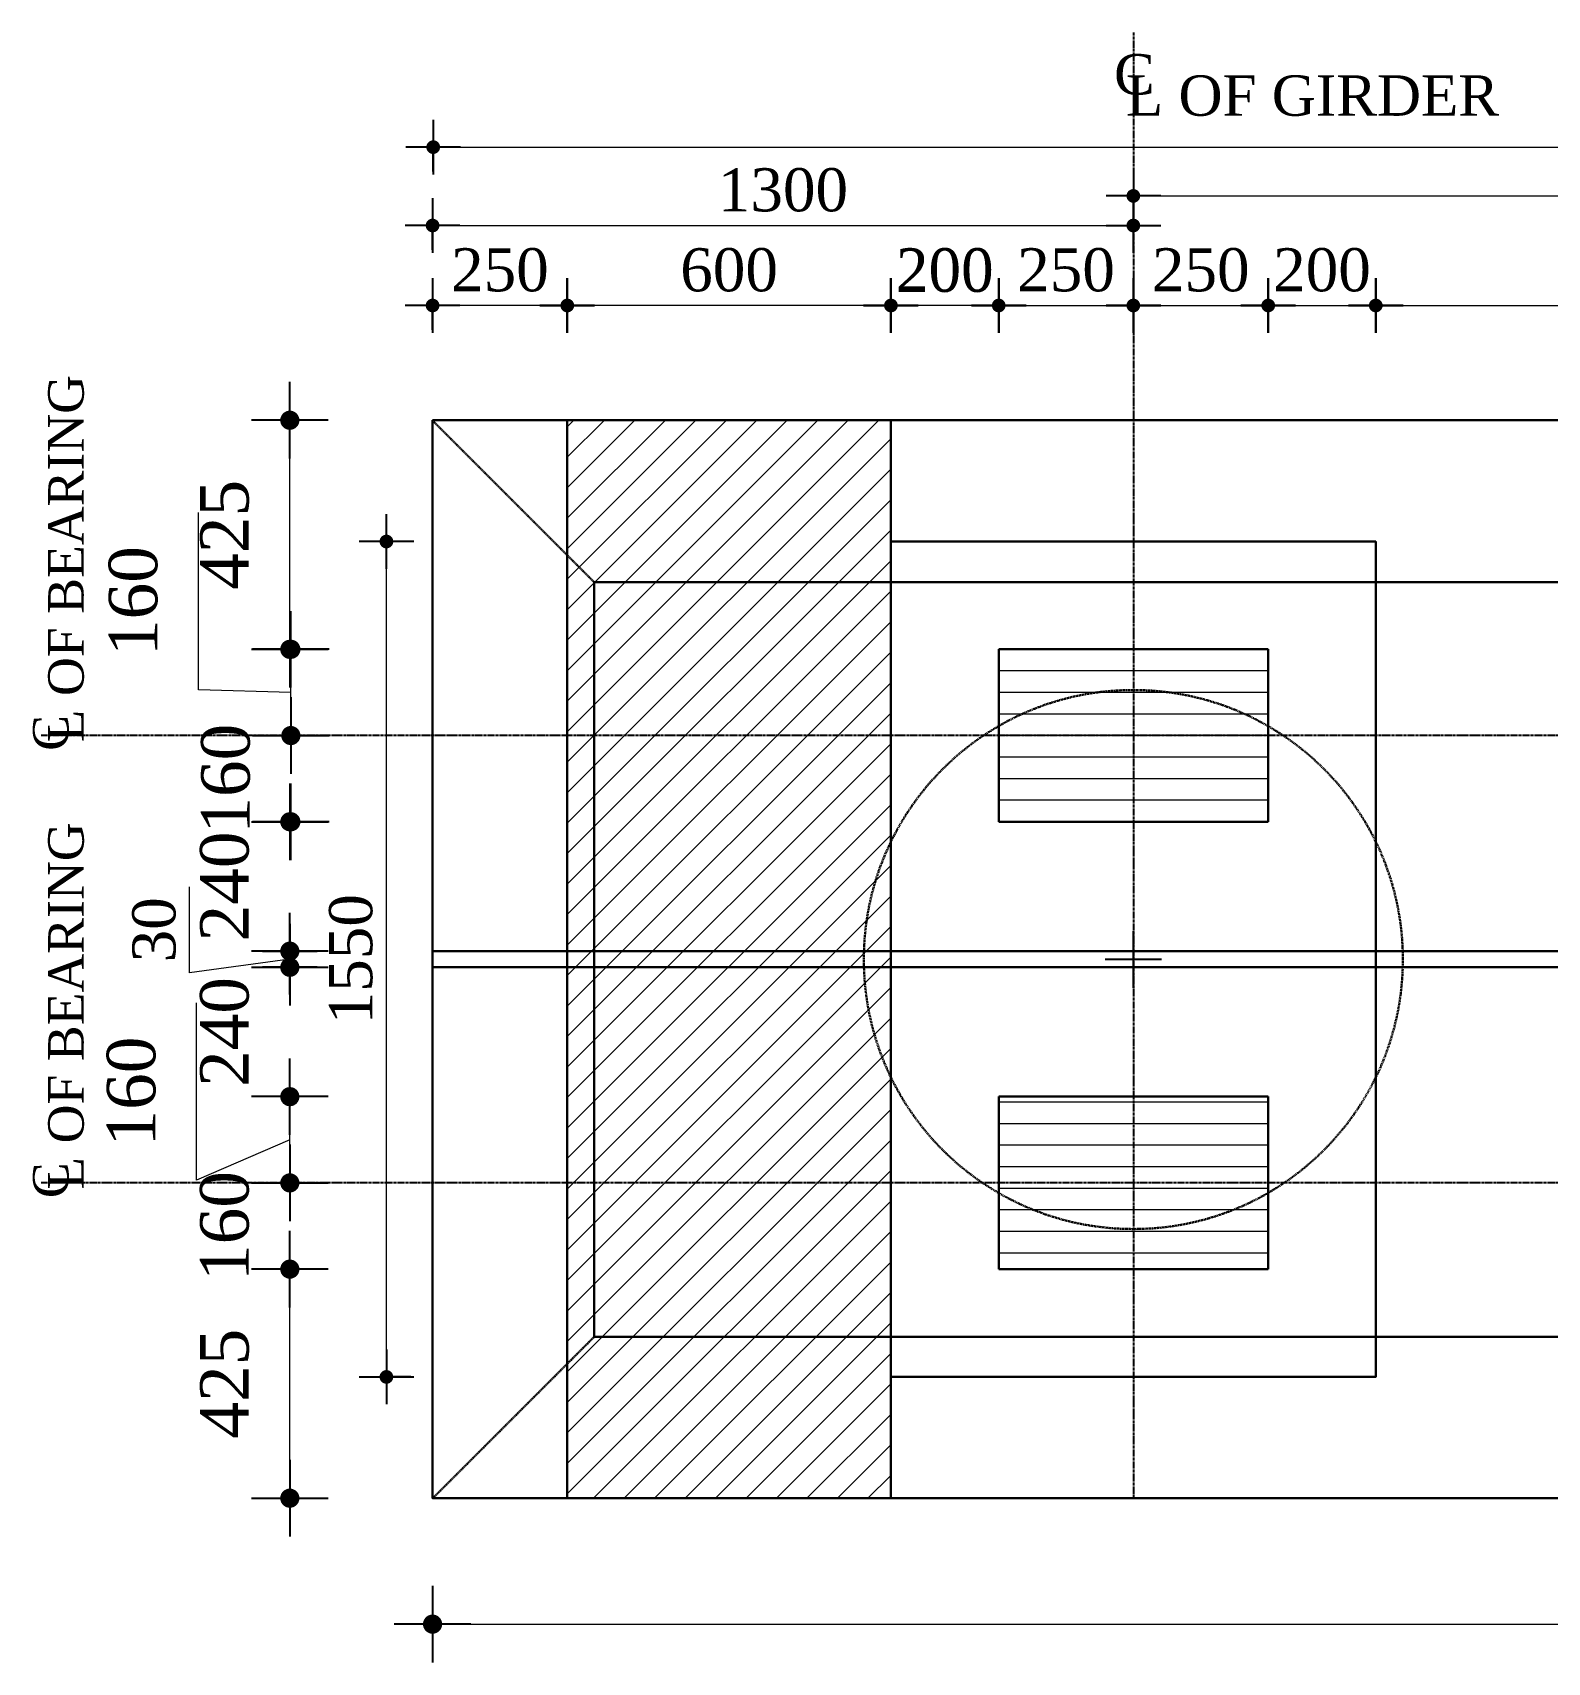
# Model space of a CAD drawing. Header units: millimetres. Extents: x -29779 to 80452, y -13100 to 39577.
# Drawn here: x 953 to 3763, y -416 to 2608 of the extents above; entities that cross this region are included whole.
import ezdxf

# ---------------------------------------------------------------- set-up
doc = ezdxf.new("R2010")
doc.units = ezdxf.units.MM
doc.header["$LTSCALE"] = 3
for name, pattern in [('CENTER', [50.8, 31.75, -6.35, 6.35, -6.35]), ('DASHED', [19.05, 12.7, -6.35]), ('HIDDEN', [9.525, 6.35, -3.175])]:
    doc.linetypes.add(name, pattern=pattern)
for name, color, linetype in [('Center Line', 34, 'Continuous'), ('dim', 4, 'Continuous'), ('Text', 7, 'Continuous')]:
    doc.layers.add(name, color=color, linetype=linetype)
for name, color, linetype, lineweight in [('Dimision', 4, 'Continuous', 13), ('hatch', 253, 'Continuous', 13), ('Pire Line', 11, 'Continuous', 30)]:
    doc.layers.add(name, color=color, linetype=linetype, lineweight=lineweight)
doc.styles.get("Standard").update_dxf_attribs({"font": 'times.ttf'})
doc.dimstyles.new('Copy of ISO-90', dxfattribs={"dimtxt": 90, "dimasz": 0.7, "dimexe": 1, "dimexo": 60, "dimgap": 75, "dimtad": 1, "dimdec": 0, "dimlfac": -1, "dimzin": 1, "dimdsep": 46, "dimtxsty": 'Standard', "dimblk": 'DIM', "dimcen": 60, "dimclrd": 256, "dimclre": 256, "dimclrt": 256, "dimadec": 0, "dimazin": 0, "dimtfac": 1, "dimtdec": 0, "dimtix": 1, "dimtofl": 0, "dimtmove": 0, "dimatfit": 3, "dimldrblk": 'DOT', "dimfxl": 60, "dimfxlon": 1, "dimtolj": 1, "dimlwd": -1, "dimarcsym": 0})
pattern_1 = [(0, (3414.603, -2415.9), (0, 40), [])]

# ---------------------------------------------------------------- blocks, each defined once
blk = doc.blocks.new('DIM')
at = {"layer": 'dim'}
for p, q in [((0, -101.4), (0, 101.4)), ((-101.4, 0), (101.4, 0))]:
    blk.add_line(p, q, dxfattribs=at)
at = {"layer": 'dim', "const_width": 25.4}
blk.add_lwpolyline([(-12.7, 0, 1), (12.7, 0, 1)], format="xyb", close=True, dxfattribs=at)
blk = doc.blocks.new('*D440')
at = {"layer": 'Defpoints', "color": 0, "linetype": 'Continuous', "ltscale": 0.1, "transparency": 16777216}
for p in [(11496, 2395.4), (1696, 2057.6), (11496, 2057.6)]:
    blk.add_point(p, dxfattribs=at)
at = {"layer": 'Dimision', "linetype": 'Continuous', "lineweight": -2, "ltscale": 0.1, "transparency": 16777216}
for p, q in [((1696, 2350.4), (1696, 2396.4)), ((11496, 2350.4), (11496, 2396.4))]:
    blk.add_line(p, q, dxfattribs=at)
at = {"layer": 'Dimision', "linetype": 'Continuous', "ltscale": 0.1, "transparency": 16777216}
blk.add_line((1696.5, 2395.4), (11495.5, 2395.4), dxfattribs=at)
at = {"layer": 'Dimision', "linetype": 'Continuous', "ltscale": 0.1, "transparency": 16777216, "xscale": 0.5, "yscale": 0.5, "zscale": 0.5, "rotation": 180}
blk.add_blockref('DIM', (1696, 2395.4), dxfattribs=at)
at = {"layer": 'Dimision', "linetype": 'Continuous', "ltscale": 0.1, "transparency": 16777216, "xscale": 0.5, "yscale": 0.5, "zscale": 0.5}
blk.add_blockref('DIM', (11496, 2395.4), dxfattribs=at)
at = {"layer": 'Dimision', "linetype": 'Continuous', "ltscale": 0.1, "transparency": 16777216, "insert": (6596, 2461.2), "char_height": 80, "attachment_point": 5}
blk.add_mtext('\\A1;9800', dxfattribs=at)
blk = doc.blocks.new('_Dot')
at = {"color": 0, "linetype": 'ByBlock', "lineweight": -2}
blk.add_line((-0.5, 0), (-1, 0), dxfattribs=at)
at = {"color": 0, "linetype": 'ByBlock', "const_width": 0.5}
blk.add_lwpolyline([(-0.25, 0, 1), (0.25, 0, 1)], format="xyb", close=True, dxfattribs=at)
blk = doc.blocks.new('*D443')
at = {"layer": 'Defpoints', "color": 0, "linetype": 'Continuous', "ltscale": 0.1, "transparency": 16777216}
for p in [(1609.2, 1663.7), (2545.2, 1663.7), (2545.2, 113.7)]:
    blk.add_point(p, dxfattribs=at)
at = {"layer": 'Dimision', "linetype": 'Continuous', "lineweight": -2, "ltscale": 0.1, "transparency": 16777216}
for p, q in [((1654.2, 1663.7), (1608.2, 1663.7)), ((1654.2, 113.7), (1608.2, 113.7))]:
    blk.add_line(p, q, dxfattribs=at)
at = {"layer": 'Dimision', "linetype": 'Continuous', "ltscale": 0.1, "transparency": 16777216}
blk.add_line((1609.2, 114.2), (1609.2, 1663.2), dxfattribs=at)
at = {"layer": 'Dimision', "linetype": 'Continuous', "ltscale": 0.1, "transparency": 16777216, "xscale": 0.5, "yscale": 0.5, "zscale": 0.5}
for p, rotation in [((1609.2, 1663.7), 90), ((1609.2, 113.7), 270)]:
    blk.add_blockref('DIM', p, dxfattribs=dict(at, rotation=rotation))
at = {"layer": 'Dimision', "linetype": 'Continuous', "ltscale": 0.1, "transparency": 16777216, "insert": (1543.5, 888.7), "char_height": 80, "attachment_point": 5, "rotation": 90}
blk.add_mtext('\\A1;1550', dxfattribs=at)
blk = doc.blocks.new('*D446')
at = {"layer": 'Defpoints', "color": 0, "linetype": 'Continuous', "ltscale": 0.1, "transparency": 16777216}
for p in [(2745.2, 2101.6), (2545.2, 1888.7), (2745.2, 1463.7)]:
    blk.add_point(p, dxfattribs=at)
at = {"layer": 'Dimision', "linetype": 'Continuous', "ltscale": 0.1, "transparency": 16777216}
for p, q in [((2544.7, 2101.6), (2544.2, 2101.6)), ((2745.7, 2101.6), (2746.2, 2101.6))]:
    blk.add_line(p, q, dxfattribs=at)
at = {"layer": 'Dimision', "linetype": 'Continuous', "lineweight": -2, "ltscale": 0.1, "transparency": 16777216}
for p, q in [((2545.2, 2056.6), (2545.2, 2102.6)), ((2745.2, 2056.6), (2745.2, 2102.6))]:
    blk.add_line(p, q, dxfattribs=at)
at = {"layer": 'Dimision', "linetype": 'Continuous', "ltscale": 0.1, "transparency": 16777216, "xscale": 0.5, "yscale": 0.5, "zscale": 0.5}
blk.add_blockref('DIM', (2545.2, 2101.6), dxfattribs=at)
at = {"layer": 'Dimision', "linetype": 'Continuous', "ltscale": 0.1, "transparency": 16777216, "xscale": 0.5, "yscale": 0.5, "zscale": 0.5, "rotation": 180}
blk.add_blockref('DIM', (2745.2, 2101.6), dxfattribs=at)
at = {"layer": 'Dimision', "linetype": 'Continuous', "ltscale": 0.1, "transparency": 16777216, "insert": (2645.2, 2167.3), "char_height": 80, "attachment_point": 5}
blk.add_mtext('\\A1;200', dxfattribs=at)
blk = doc.blocks.new('*D447')
at = {"layer": 'Defpoints', "color": 0, "linetype": 'Continuous', "ltscale": 0.1, "transparency": 16777216}
for p in [(2995, 2101.6), (2995, 1888.7), (2745.2, 1463.7)]:
    blk.add_point(p, dxfattribs=at)
at = {"layer": 'Dimision', "linetype": 'Continuous', "lineweight": -2, "ltscale": 0.1, "transparency": 16777216}
for p, q in [((2745.2, 2056.6), (2745.2, 2102.6)), ((2995, 2056.6), (2995, 2102.6))]:
    blk.add_line(p, q, dxfattribs=at)
at = {"layer": 'Dimision', "linetype": 'Continuous', "ltscale": 0.1, "transparency": 16777216}
blk.add_line((2745.7, 2101.6), (2994.5, 2101.6), dxfattribs=at)
at = {"layer": 'Dimision', "linetype": 'Continuous', "ltscale": 0.1, "transparency": 16777216, "xscale": 0.5, "yscale": 0.5, "zscale": 0.5, "rotation": 180}
blk.add_blockref('DIM', (2745.2, 2101.6), dxfattribs=at)
at = {"layer": 'Dimision', "linetype": 'Continuous', "ltscale": 0.1, "transparency": 16777216, "xscale": 0.5, "yscale": 0.5, "zscale": 0.5}
blk.add_blockref('DIM', (2995, 2101.6), dxfattribs=at)
at = {"layer": 'Dimision', "linetype": 'Continuous', "ltscale": 0.1, "transparency": 16777216, "insert": (2870.1, 2167.3), "char_height": 80, "attachment_point": 5}
blk.add_mtext('\\A1;250', dxfattribs=at)
blk = doc.blocks.new('*D448')
at = {"layer": 'Defpoints', "color": 0, "linetype": 'Continuous', "ltscale": 0.1, "transparency": 16777216}
for p in [(3245.2, 2101.6), (2995, 1888.7), (3245.2, 1463.7)]:
    blk.add_point(p, dxfattribs=at)
at = {"layer": 'Dimision', "linetype": 'Continuous', "lineweight": -2, "ltscale": 0.1, "transparency": 16777216}
for p, q in [((2995, 2056.6), (2995, 2102.6)), ((3245.2, 2056.6), (3245.2, 2102.6))]:
    blk.add_line(p, q, dxfattribs=at)
at = {"layer": 'Dimision', "linetype": 'Continuous', "ltscale": 0.1, "transparency": 16777216}
blk.add_line((2995.5, 2101.6), (3244.7, 2101.6), dxfattribs=at)
at = {"layer": 'Dimision', "linetype": 'Continuous', "ltscale": 0.1, "transparency": 16777216, "xscale": 0.5, "yscale": 0.5, "zscale": 0.5, "rotation": 180}
blk.add_blockref('DIM', (2995, 2101.6), dxfattribs=at)
at = {"layer": 'Dimision', "linetype": 'Continuous', "ltscale": 0.1, "transparency": 16777216, "xscale": 0.5, "yscale": 0.5, "zscale": 0.5}
blk.add_blockref('DIM', (3245.2, 2101.6), dxfattribs=at)
at = {"layer": 'Dimision', "linetype": 'Continuous', "ltscale": 0.1, "transparency": 16777216, "insert": (3120.1, 2167.3), "char_height": 80, "attachment_point": 5}
blk.add_mtext('\\A1;250', dxfattribs=at)
blk = doc.blocks.new('*D449')
at = {"layer": 'Defpoints', "color": 0, "linetype": 'Continuous', "ltscale": 0.1, "transparency": 16777216}
for p in [(3444.8, 2101.6), (3444.8, 1663.7), (3245.2, 1463.7)]:
    blk.add_point(p, dxfattribs=at)
at = {"layer": 'Dimision', "linetype": 'Continuous', "lineweight": -2, "ltscale": 0.1, "transparency": 16777216}
for p, q in [((3245.2, 2056.6), (3245.2, 2102.6)), ((3444.8, 2056.6), (3444.8, 2102.6))]:
    blk.add_line(p, q, dxfattribs=at)
at = {"layer": 'Dimision', "linetype": 'Continuous', "ltscale": 0.1, "transparency": 16777216}
blk.add_line((3245.7, 2101.6), (3444.3, 2101.6), dxfattribs=at)
at = {"layer": 'Dimision', "linetype": 'Continuous', "ltscale": 0.1, "transparency": 16777216, "xscale": 0.5, "yscale": 0.5, "zscale": 0.5, "rotation": 180}
blk.add_blockref('DIM', (3245.2, 2101.6), dxfattribs=at)
at = {"layer": 'Dimision', "linetype": 'Continuous', "ltscale": 0.1, "transparency": 16777216, "xscale": 0.5, "yscale": 0.5, "zscale": 0.5}
blk.add_blockref('DIM', (3444.8, 2101.6), dxfattribs=at)
at = {"layer": 'Dimision', "linetype": 'Continuous', "ltscale": 0.1, "transparency": 16777216, "insert": (3345, 2167.3), "char_height": 80, "attachment_point": 5}
blk.add_mtext('\\A1;200', dxfattribs=at)
blk = doc.blocks.new('*D450')
at = {"layer": 'Defpoints', "color": 0, "linetype": 'Continuous', "ltscale": 0.1, "transparency": 16777216}
for p in [(4945.2, 2101.6), (3444.8, 1663.7), (4945.2, 1663.7)]:
    blk.add_point(p, dxfattribs=at)
at = {"layer": 'Dimision', "linetype": 'Continuous', "lineweight": -2, "ltscale": 0.1, "transparency": 16777216}
for p, q in [((3444.8, 2056.6), (3444.8, 2102.6)), ((4945.2, 2056.6), (4945.2, 2102.6))]:
    blk.add_line(p, q, dxfattribs=at)
at = {"layer": 'Dimision', "linetype": 'Continuous', "ltscale": 0.1, "transparency": 16777216}
blk.add_line((3445.3, 2101.6), (4944.7, 2101.6), dxfattribs=at)
at = {"layer": 'Dimision', "linetype": 'Continuous', "ltscale": 0.1, "transparency": 16777216, "xscale": 0.5, "yscale": 0.5, "zscale": 0.5, "rotation": 180}
blk.add_blockref('DIM', (3444.8, 2101.6), dxfattribs=at)
at = {"layer": 'Dimision', "linetype": 'Continuous', "ltscale": 0.1, "transparency": 16777216, "xscale": 0.5, "yscale": 0.5, "zscale": 0.5}
blk.add_blockref('DIM', (4945.2, 2101.6), dxfattribs=at)
at = {"layer": 'Dimision', "linetype": 'Continuous', "ltscale": 0.1, "transparency": 16777216, "insert": (4195, 2167.3), "char_height": 80, "attachment_point": 5}
blk.add_mtext('\\A1;1500', dxfattribs=at)
blk = doc.blocks.new('*D465')
at = {"layer": 'Defpoints', "color": 0, "linetype": 'Continuous', "ltscale": 0.1, "transparency": 16777216}
for p in [(1694.8, -111.3), (11494.8, -111.3), (11494.8, -345)]:
    blk.add_point(p, dxfattribs=at)
at = {"layer": 'Dimision', "lineweight": -2, "ltscale": 0.1, "transparency": 16777216}
for p, q in [((1694.8, -343.7), (1694.8, -346)), ((11494.8, -343.7), (11494.8, -346))]:
    blk.add_line(p, q, dxfattribs=at)
at = {"layer": 'Dimision', "ltscale": 0.1, "transparency": 16777216}
blk.add_line((1695.5, -345), (11494.1, -345), dxfattribs=at)
at = {"layer": 'Dimision', "linetype": 'Continuous', "ltscale": 0.1, "transparency": 16777216, "xscale": 0.7, "yscale": 0.7, "zscale": 0.7, "rotation": 180}
blk.add_blockref('DIM', (1694.8, -345), dxfattribs=at)
at = {"layer": 'Dimision', "linetype": 'Continuous', "ltscale": 0.1, "transparency": 16777216, "xscale": 0.7, "yscale": 0.7, "zscale": 0.7}
blk.add_blockref('DIM', (11494.8, -345), dxfattribs=at)
at = {"layer": 'Dimision', "linetype": 'Continuous', "ltscale": 0.1, "transparency": 16777216, "insert": (6594.8, -224.1), "char_height": 90, "attachment_point": 5}
blk.add_mtext('\\A1;9800', dxfattribs=at)
blk = doc.blocks.new('*D466')
at = {"layer": 'Defpoints', "color": 0, "linetype": 'Continuous', "ltscale": 0.1, "transparency": 16777216}
for p in [(1430, 313.7), (1501, 313.7), (1694.8, -111.3)]:
    blk.add_point(p, dxfattribs=at)
at = {"layer": 'Dimision', "lineweight": -2, "ltscale": 0.1, "transparency": 16777216}
for p, q in [((1431.3, 313.7), (1429, 313.7)), ((1431.3, -111.3), (1429, -111.3))]:
    blk.add_line(p, q, dxfattribs=at)
at = {"layer": 'Dimision', "ltscale": 0.1, "transparency": 16777216}
blk.add_line((1430, -110.6), (1430, 313), dxfattribs=at)
at = {"layer": 'Dimision', "linetype": 'Continuous', "ltscale": 0.1, "transparency": 16777216, "xscale": 0.7, "yscale": 0.7, "zscale": 0.7}
for p, rotation in [((1430, 313.7), 90), ((1430, -111.3), 270)]:
    blk.add_blockref('DIM', p, dxfattribs=dict(at, rotation=rotation))
at = {"layer": 'Dimision', "linetype": 'Continuous', "ltscale": 0.1, "transparency": 16777216, "insert": (1309.2, 101.2), "char_height": 90, "attachment_point": 5, "rotation": 90}
blk.add_mtext('\\A1;425', dxfattribs=at)
blk = doc.blocks.new('*D467')
at = {"layer": 'Defpoints', "color": 0, "linetype": 'Continuous', "ltscale": 0.1, "transparency": 16777216}
for p in [(1430, 473.7), (1694.8, 473.7), (2745.2, 313.7)]:
    blk.add_point(p, dxfattribs=at)
at = {"layer": 'Dimision', "lineweight": -2, "ltscale": 0.1, "transparency": 16777216}
for p, q in [((1431.3, 473.7), (1429, 473.7)), ((1431.3, 313.7), (1429, 313.7))]:
    blk.add_line(p, q, dxfattribs=at)
at = {"layer": 'Dimision', "ltscale": 0.1, "transparency": 16777216}
for p, q in [((1430, 474.4), (1430, 475.1)), ((1430, 313), (1430, 312.3))]:
    blk.add_line(p, q, dxfattribs=at)
at = {"layer": 'Dimision', "linetype": 'Continuous', "ltscale": 0.1, "transparency": 16777216, "xscale": 0.7, "yscale": 0.7, "zscale": 0.7}
for p, rotation in [((1430, 473.7), 270), ((1430, 313.7), 90)]:
    blk.add_blockref('DIM', p, dxfattribs=dict(at, rotation=rotation))
at = {"layer": 'Dimision', "linetype": 'Continuous', "ltscale": 0.1, "transparency": 16777216, "insert": (1309.2, 393.7), "char_height": 90, "attachment_point": 5, "rotation": 90}
blk.add_mtext('\\A1;160', dxfattribs=at)
blk = doc.blocks.new('*D468')
at = {"layer": 'Defpoints', "color": 0, "linetype": 'Continuous', "ltscale": 0.1, "transparency": 16777216}
for p in [(1430, 633.7), (2745.2, 633.7), (1694.8, 473.7)]:
    blk.add_point(p, dxfattribs=at)
at = {"layer": 'Dimision', "ltscale": 0.1, "transparency": 16777216}
for p, q in [((1256.8, 478.7), (1256.8, 807.8)), ((1430, 474.4), (1430, 633)), ((1430, 553.7), (1256.8, 478.7))]:
    blk.add_line(p, q, dxfattribs=at)
at = {"layer": 'Dimision', "lineweight": -2, "ltscale": 0.1, "transparency": 16777216}
for p, q in [((1431.3, 633.7), (1429, 633.7)), ((1431.3, 473.7), (1429, 473.7))]:
    blk.add_line(p, q, dxfattribs=at)
at = {"layer": 'Dimision', "linetype": 'Continuous', "ltscale": 0.1, "transparency": 16777216, "xscale": 0.7, "yscale": 0.7, "zscale": 0.7}
for p, rotation in [((1430, 633.7), 90), ((1430, 473.7), 270)]:
    blk.add_blockref('DIM', p, dxfattribs=dict(at, rotation=rotation))
at = {"layer": 'Dimision', "linetype": 'Continuous', "ltscale": 0.1, "transparency": 16777216, "insert": (1136.1, 643.2), "char_height": 90, "attachment_point": 5, "rotation": 90}
blk.add_mtext('\\A1;160', dxfattribs=at)
blk = doc.blocks.new('*D469')
at = {"layer": 'Defpoints', "color": 0, "linetype": 'Continuous', "ltscale": 0.1, "transparency": 16777216}
for p in [(1430, 873.7), (1694.8, 873.7), (2745.2, 633.7)]:
    blk.add_point(p, dxfattribs=at)
at = {"layer": 'Dimision', "lineweight": -2, "ltscale": 0.1, "transparency": 16777216}
for p, q in [((1431.3, 873.7), (1429, 873.7)), ((1431.3, 633.7), (1429, 633.7))]:
    blk.add_line(p, q, dxfattribs=at)
at = {"layer": 'Dimision', "ltscale": 0.1, "transparency": 16777216}
for p, q in [((1430, 874.4), (1430, 875.1)), ((1430, 633), (1430, 632.3))]:
    blk.add_line(p, q, dxfattribs=at)
at = {"layer": 'Dimision', "linetype": 'Continuous', "ltscale": 0.1, "transparency": 16777216, "xscale": 0.7, "yscale": 0.7, "zscale": 0.7}
for p, rotation in [((1430, 873.7), 270), ((1430, 633.7), 90)]:
    blk.add_blockref('DIM', p, dxfattribs=dict(at, rotation=rotation))
at = {"layer": 'Dimision', "linetype": 'Continuous', "ltscale": 0.1, "transparency": 16777216, "insert": (1309.2, 753.7), "char_height": 90, "attachment_point": 5, "rotation": 90}
blk.add_mtext('\\A1;240', dxfattribs=at)
blk = doc.blocks.new('*D470')
at = {"layer": 'Defpoints', "color": 0, "transparency": 16777216}
for p in [(1430, 903.7), (1694.8, 903.7), (1694.8, 873.7)]:
    blk.add_point(p, dxfattribs=at)
at = {"layer": 'Dimision', "transparency": 16777216}
for p, q in [((1244.1, 863.7), (1244.1, 1022.9)), ((1430, 888.7), (1244.1, 863.7)), ((1430, 904.2), (1430, 904.7)), ((1430, 873.7), (1430, 903.7)), ((1430, 873.2), (1430, 872.7))]:
    blk.add_line(p, q, dxfattribs=at)
at = {"layer": 'Dimision', "lineweight": -2, "transparency": 16777216}
for p, q in [((1475, 903.7), (1429, 903.7)), ((1475, 873.7), (1429, 873.7))]:
    blk.add_line(p, q, dxfattribs=at)
at = {"layer": 'Dimision', "transparency": 16777216, "xscale": 0.5, "yscale": 0.5, "zscale": 0.5}
for p, rotation in [((1430, 903.7), 270), ((1430, 873.7), 90)]:
    blk.add_blockref('DIM', p, dxfattribs=dict(at, rotation=rotation))
at = {"layer": 'Dimision', "transparency": 16777216, "insert": (1178.4, 943.3), "char_height": 80, "attachment_point": 5, "rotation": 90}
blk.add_mtext('\\A1;30', dxfattribs=at)
blk = doc.blocks.new('*D471')
at = {"layer": 'Defpoints', "color": 0, "linetype": 'Continuous', "ltscale": 0.1, "transparency": 16777216}
for p in [(1430, 1143.7), (2745.2, 1143.7), (1694.8, 903.7)]:
    blk.add_point(p, dxfattribs=at)
at = {"layer": 'Dimision', "lineweight": -2, "ltscale": 0.1, "transparency": 16777216}
for p, q in [((1431.3, 1143.7), (1429, 1143.7)), ((1431.3, 903.7), (1429, 903.7))]:
    blk.add_line(p, q, dxfattribs=at)
at = {"layer": 'Dimision', "ltscale": 0.1, "transparency": 16777216}
for p, q in [((1430, 1144.4), (1430, 1145.1)), ((1430, 903), (1430, 902.3))]:
    blk.add_line(p, q, dxfattribs=at)
at = {"layer": 'Dimision', "linetype": 'Continuous', "ltscale": 0.1, "transparency": 16777216, "xscale": 0.7, "yscale": 0.7, "zscale": 0.7}
for p, rotation in [((1430, 1143.7), 270), ((1430, 903.7), 90)]:
    blk.add_blockref('DIM', p, dxfattribs=dict(at, rotation=rotation))
at = {"layer": 'Dimision', "linetype": 'Continuous', "ltscale": 0.1, "transparency": 16777216, "insert": (1309.2, 1023.7), "char_height": 90, "attachment_point": 5, "rotation": 90}
blk.add_mtext('\\A1;240', dxfattribs=at)
blk = doc.blocks.new('*D472')
at = {"layer": 'Defpoints', "color": 0, "linetype": 'Continuous', "ltscale": 0.1, "transparency": 16777216}
for p in [(968.6, 1303.7), (1431.9, 1303.7), (2745.2, 1143.7)]:
    blk.add_point(p, dxfattribs=at)
at = {"layer": 'Dimision', "lineweight": -2, "ltscale": 0.1, "transparency": 16777216}
for p, q in [((1430.7, 1303.7), (1432.9, 1303.7)), ((1433.2, 1143.7), (1430.9, 1143.7))]:
    blk.add_line(p, q, dxfattribs=at)
at = {"layer": 'Dimision', "ltscale": 0.1, "transparency": 16777216}
for p, q in [((1431.9, 1304.4), (1431.9, 1305.1)), ((1431.9, 1143), (1431.9, 1142.3))]:
    blk.add_line(p, q, dxfattribs=at)
at = {"layer": 'Dimision', "linetype": 'Continuous', "ltscale": 0.1, "transparency": 16777216, "xscale": 0.7, "yscale": 0.7, "zscale": 0.7}
for p, rotation in [((1431.9, 1303.7), 270), ((1431.9, 1143.7), 90)]:
    blk.add_blockref('DIM', p, dxfattribs=dict(at, rotation=rotation))
at = {"layer": 'Dimision', "linetype": 'Continuous', "ltscale": 0.1, "transparency": 16777216, "insert": (1311.2, 1223.7), "char_height": 90, "attachment_point": 5, "rotation": 90}
blk.add_mtext('\\A1;160', dxfattribs=at)
blk = doc.blocks.new('*D473')
at = {"layer": 'Defpoints', "color": 0, "linetype": 'Continuous', "ltscale": 0.1, "transparency": 16777216}
for p in [(1431.9, 1463.7), (2745.2, 1463.7), (968.6, 1303.7)]:
    blk.add_point(p, dxfattribs=at)
at = {"layer": 'Dimision', "ltscale": 0.1, "transparency": 16777216}
for p, q in [((1260.5, 1388.7), (1260.5, 1717.8)), ((1431.9, 1304.4), (1431.9, 1463)), ((1431.9, 1383.7), (1260.5, 1388.7))]:
    blk.add_line(p, q, dxfattribs=at)
at = {"layer": 'Dimision', "lineweight": -2, "ltscale": 0.1, "transparency": 16777216}
for p, q in [((1433.2, 1463.7), (1430.9, 1463.7)), ((1430.7, 1303.7), (1432.9, 1303.7))]:
    blk.add_line(p, q, dxfattribs=at)
at = {"layer": 'Dimision', "linetype": 'Continuous', "ltscale": 0.1, "transparency": 16777216, "xscale": 0.7, "yscale": 0.7, "zscale": 0.7}
for p, rotation in [((1431.9, 1463.7), 90), ((1431.9, 1303.7), 270)]:
    blk.add_blockref('DIM', p, dxfattribs=dict(at, rotation=rotation))
at = {"layer": 'Dimision', "linetype": 'Continuous', "ltscale": 0.1, "transparency": 16777216, "insert": (1139.7, 1553.2), "char_height": 90, "attachment_point": 5, "rotation": 90}
blk.add_mtext('\\A1;160', dxfattribs=at)
blk = doc.blocks.new('*D474')
at = {"layer": 'Defpoints', "color": 0, "linetype": 'Continuous', "ltscale": 0.1, "transparency": 16777216}
for p in [(1430, 1888.7), (1694.8, 1888.7), (1501, 1463.7)]:
    blk.add_point(p, dxfattribs=at)
at = {"layer": 'Dimision', "lineweight": -2, "ltscale": 0.1, "transparency": 16777216}
for p, q in [((1431.3, 1888.7), (1429, 1888.7)), ((1431.3, 1463.7), (1429, 1463.7))]:
    blk.add_line(p, q, dxfattribs=at)
at = {"layer": 'Dimision', "ltscale": 0.1, "transparency": 16777216}
blk.add_line((1430, 1464.4), (1430, 1888), dxfattribs=at)
at = {"layer": 'Dimision', "linetype": 'Continuous', "ltscale": 0.1, "transparency": 16777216, "xscale": 0.7, "yscale": 0.7, "zscale": 0.7}
for p, rotation in [((1430, 1888.7), 90), ((1430, 1463.7), 270)]:
    blk.add_blockref('DIM', p, dxfattribs=dict(at, rotation=rotation))
at = {"layer": 'Dimision', "linetype": 'Continuous', "ltscale": 0.1, "transparency": 16777216, "insert": (1309.2, 1676.2), "char_height": 90, "attachment_point": 5, "rotation": 90}
blk.add_mtext('\\A1;425', dxfattribs=at)
blk = doc.blocks.new('*D476')
at = {"layer": 'Defpoints', "color": 0, "linetype": 'Continuous', "ltscale": 0.1, "transparency": 16777216}
for p in [(2545.2, 2101.6), (2545.2, 1663.7), (2745.2, 1463.7)]:
    blk.add_point(p, dxfattribs=at)
at = {"layer": 'Dimision', "linetype": 'Continuous', "lineweight": -2, "ltscale": 0.1, "transparency": 16777216}
for p, q in [((2545.2, 2056.6), (2545.2, 2102.6)), ((2745.2, 2056.6), (2745.2, 2102.6))]:
    blk.add_line(p, q, dxfattribs=at)
at = {"layer": 'Dimision', "linetype": 'Continuous', "ltscale": 0.1, "transparency": 16777216}
blk.add_line((2744.7, 2101.6), (2545.7, 2101.6), dxfattribs=at)
at = {"layer": 'Dimision', "linetype": 'Continuous', "ltscale": 0.1, "transparency": 16777216, "xscale": 0.5, "yscale": 0.5, "zscale": 0.5, "rotation": 180}
blk.add_blockref('DIM', (2545.2, 2101.6), dxfattribs=at)
at = {"layer": 'Dimision', "linetype": 'Continuous', "ltscale": 0.1, "transparency": 16777216, "xscale": 0.5, "yscale": 0.5, "zscale": 0.5}
blk.add_blockref('DIM', (2745.2, 2101.6), dxfattribs=at)
at = {"layer": 'Dimision', "linetype": 'Continuous', "ltscale": 0.1, "transparency": 16777216, "insert": (2645.2, 2166.3), "char_height": 80, "attachment_point": 5}
blk.add_mtext('\\A1;200', dxfattribs=at)
blk = doc.blocks.new('*D477')
at = {"layer": 'Defpoints', "color": 0, "linetype": 'Continuous', "ltscale": 0.1, "transparency": 16777216}
for p in [(1944.8, 2101.6), (1944.8, 1888.7), (2545.2, 1663.7)]:
    blk.add_point(p, dxfattribs=at)
at = {"layer": 'Dimision', "linetype": 'Continuous', "lineweight": -2, "ltscale": 0.1, "transparency": 16777216}
for p, q in [((1944.8, 2056.6), (1944.8, 2102.6)), ((2545.2, 2056.6), (2545.2, 2102.6))]:
    blk.add_line(p, q, dxfattribs=at)
at = {"layer": 'Dimision', "linetype": 'Continuous', "ltscale": 0.1, "transparency": 16777216}
blk.add_line((2544.7, 2101.6), (1945.3, 2101.6), dxfattribs=at)
at = {"layer": 'Dimision', "linetype": 'Continuous', "ltscale": 0.1, "transparency": 16777216, "xscale": 0.5, "yscale": 0.5, "zscale": 0.5, "rotation": 180}
blk.add_blockref('DIM', (1944.8, 2101.6), dxfattribs=at)
at = {"layer": 'Dimision', "linetype": 'Continuous', "ltscale": 0.1, "transparency": 16777216, "xscale": 0.5, "yscale": 0.5, "zscale": 0.5}
blk.add_blockref('DIM', (2545.2, 2101.6), dxfattribs=at)
at = {"layer": 'Dimision', "linetype": 'Continuous', "ltscale": 0.1, "transparency": 16777216, "insert": (2245, 2167.3), "char_height": 80, "attachment_point": 5}
blk.add_mtext('\\A1;600', dxfattribs=at)
blk = doc.blocks.new('*D484')
at = {"layer": 'Defpoints', "color": 0, "linetype": 'Continuous', "ltscale": 0.1, "transparency": 16777216}
for p in [(1694.8, 2101.6), (1694.8, 1888.7), (1944.8, 1888.7)]:
    blk.add_point(p, dxfattribs=at)
at = {"layer": 'Dimision', "linetype": 'Continuous', "lineweight": -2, "ltscale": 0.1, "transparency": 16777216}
for p, q in [((1694.8, 2056.6), (1694.8, 2102.6)), ((1944.8, 2056.6), (1944.8, 2102.6))]:
    blk.add_line(p, q, dxfattribs=at)
at = {"layer": 'Dimision', "linetype": 'Continuous', "ltscale": 0.1, "transparency": 16777216}
blk.add_line((1944.3, 2101.6), (1695.3, 2101.6), dxfattribs=at)
at = {"layer": 'Dimision', "linetype": 'Continuous', "ltscale": 0.1, "transparency": 16777216, "xscale": 0.5, "yscale": 0.5, "zscale": 0.5, "rotation": 180}
blk.add_blockref('DIM', (1694.8, 2101.6), dxfattribs=at)
at = {"layer": 'Dimision', "linetype": 'Continuous', "ltscale": 0.1, "transparency": 16777216, "xscale": 0.5, "yscale": 0.5, "zscale": 0.5}
blk.add_blockref('DIM', (1944.8, 2101.6), dxfattribs=at)
at = {"layer": 'Dimision', "linetype": 'Continuous', "ltscale": 0.1, "transparency": 16777216, "insert": (1819.8, 2167.3), "char_height": 80, "attachment_point": 5}
blk.add_mtext('\\A1;250', dxfattribs=at)
blk = doc.blocks.new('*D486')
at = {"layer": 'Defpoints', "color": 0, "linetype": 'Continuous', "ltscale": 0.1, "transparency": 16777216}
for p in [(2995, 2250), (1694.8, 1888.7), (2995, 1888.7)]:
    blk.add_point(p, dxfattribs=at)
at = {"layer": 'Dimision', "linetype": 'Continuous', "lineweight": -2, "ltscale": 0.1, "transparency": 16777216}
for p, q in [((1694.8, 2205), (1694.8, 2251)), ((2995, 2205), (2995, 2251))]:
    blk.add_line(p, q, dxfattribs=at)
at = {"layer": 'Dimision', "linetype": 'Continuous', "ltscale": 0.1, "transparency": 16777216}
blk.add_line((1695.3, 2250), (2994.5, 2250), dxfattribs=at)
at = {"layer": 'Dimision', "linetype": 'Continuous', "ltscale": 0.1, "transparency": 16777216, "xscale": 0.5, "yscale": 0.5, "zscale": 0.5, "rotation": 180}
blk.add_blockref('DIM', (1694.8, 2250), dxfattribs=at)
at = {"layer": 'Dimision', "linetype": 'Continuous', "ltscale": 0.1, "transparency": 16777216, "xscale": 0.5, "yscale": 0.5, "zscale": 0.5}
blk.add_blockref('DIM', (2995, 2250), dxfattribs=at)
at = {"layer": 'Dimision', "linetype": 'Continuous', "ltscale": 0.1, "transparency": 16777216, "insert": (2344.9, 2315.7), "char_height": 80, "attachment_point": 5}
blk.add_mtext('\\A1;1300', dxfattribs=at)
blk = doc.blocks.new('*D487')
at = {"layer": 'Defpoints', "color": 0, "linetype": 'Continuous', "ltscale": 0.1, "transparency": 16777216}
for p in [(5395, 2304.9), (5395, 2064.8), (2995, 1888.7)]:
    blk.add_point(p, dxfattribs=at)
at = {"layer": 'Dimision', "linetype": 'Continuous', "lineweight": -2, "ltscale": 0.1, "transparency": 16777216}
for p, q in [((2995, 2259.9), (2995, 2305.9)), ((5395, 2259.9), (5395, 2305.9))]:
    blk.add_line(p, q, dxfattribs=at)
at = {"layer": 'Dimision', "linetype": 'Continuous', "ltscale": 0.1, "transparency": 16777216}
blk.add_line((2995.5, 2304.9), (5394.5, 2304.9), dxfattribs=at)
at = {"layer": 'Dimision', "linetype": 'Continuous', "ltscale": 0.1, "transparency": 16777216, "xscale": 0.5, "yscale": 0.5, "zscale": 0.5, "rotation": 180}
blk.add_blockref('DIM', (2995, 2304.9), dxfattribs=at)
at = {"layer": 'Dimision', "linetype": 'Continuous', "ltscale": 0.1, "transparency": 16777216, "xscale": 0.5, "yscale": 0.5, "zscale": 0.5}
blk.add_blockref('DIM', (5395, 2304.9), dxfattribs=at)
at = {"layer": 'Dimision', "linetype": 'Continuous', "ltscale": 0.1, "transparency": 16777216, "insert": (4195, 2370.6), "char_height": 80, "attachment_point": 5}
blk.add_mtext('\\A1;2400', dxfattribs=at)

msp = doc.modelspace()

# ---------------------------------------------------------------- hatches: boundary and pattern name
at = {"layer": 'hatch', "ltscale": 10}
h = msp.add_hatch(dxfattribs=at)
h.set_pattern_fill('_USER', color=256, scale=40, angle=45, style=0, pattern_type=0)
h.set_pattern_definition([(45, (161712.527, -899525.018), (-28.2842712, 28.2842712), [])])
h.paths.add_polyline_path([(2544.77, 1888.15), (1944.77, 1888.15), (1944.77, -111.85), (2544.77, -111.85)])
h = msp.add_hatch(dxfattribs=at)
h.set_pattern_fill('_USER', color=256, scale=40, style=0, pattern_type=0)
h.set_pattern_definition(pattern_1)
h.paths.add_polyline_path([(2745.21, 1143.73), (2745.21, 1463.73), (3245.21, 1463.73), (3245.21, 1143.73)])
h = msp.add_hatch(dxfattribs=at)
h.set_pattern_fill('_USER', color=256, scale=40, style=0, pattern_type=0)
h.set_pattern_definition(pattern_1)
h.paths.add_polyline_path([(2745.21, 313.73), (2745.21, 633.73), (3245.21, 633.73), (3245.21, 313.73)])

# ---------------------------------------------------------------- linework, layer by layer
at = {"layer": 'Center Line', "linetype": 'CENTER', "ltscale": 0.05}
for p, q in [((11494.77, 1303.73), (968.57, 1303.73)), ((11494.77, 473.73), (968.57, 473.73))]:
    msp.add_line(p, q, dxfattribs=at)
at = {"layer": 'Center Line'}
for p, q in [((2994.99, 835.65), (2994.99, 940.65)), ((3047.49, 888.15), (2942.49, 888.15))]:
    msp.add_line(p, q, dxfattribs=at)
at = {"layer": 'Center Line', "linetype": 'CENTER', "ltscale": 0.05}
msp.add_lwpolyline([(2994.99, 2607.94), (2994.99, -111.27)], dxfattribs=at)
at = {"layer": 'Pire Line', "ltscale": 5}
for p, q in [((1694.77, 1888.73), (11494.77, 1888.73)), ((1694.77, -111.27), (1694.77, 1888.73)), ((1944.77, 1888.15), (1944.77, -111.85)), ((2544.77, 1888.15), (2544.77, -111.85)), ((2745.21, 1143.73), (2745.21, 1463.73)), ((3245.21, 1463.73), (2745.21, 1463.73)), ((3245.21, 1143.73), (3245.21, 1463.73)), ((3245.21, 1143.73), (2745.21, 1143.73)), ((2745.21, 633.73), (2745.21, 313.73)), ((3245.21, 633.73), (2745.21, 633.73)), ((3245.21, 633.73), (3245.21, 313.73)), ((3245.21, 313.73), (2745.21, 313.73)), ((11494.77, -111.27), (1694.77, -111.27))]:
    msp.add_line(p, q, dxfattribs=at)
at = {"layer": 'Pire Line', "linetype": 'HIDDEN', "ltscale": 0.05}
for p, q in [((1994.77, 1588.15), (11194.77, 1588.15)), ((1994.77, 188.15), (1994.77, 1588.15)), ((1994.77, 188.15), (11194.77, 188.15))]:
    msp.add_line(p, q, dxfattribs=at)
at = {"layer": 'Pire Line', "ltscale": 5}
msp.add_lwpolyline([(1694.77, 1888.73), (2545.21, 1888.73), (2545.21, -111.27), (1694.77, -111.27)], close=True, dxfattribs=at)
at = {"layer": 'Pire Line', "linetype": 'HIDDEN', "ltscale": 0.05}
for points in [[(1994.77, 1588.15), (1694.77, 1888.15)], [(1994.77, 188.15), (1694.77, -111.85)]]:
    msp.add_lwpolyline(points, dxfattribs=at)
at = {"layer": 'Pire Line', "ltscale": 5}
for points in [[(2545.21, 943.73), (2545.21, 833.73), (2545.21, 113.73), (3444.77, 113.73), (3444.77, 943.73), (3444.77, 1663.73), (2545.21, 1663.73), (2545.21, 944.32), (2545.21, 943.73)], [(1694.77, 903.73), (11495.71, 903.73)], [(1694.77, 873.73), (11495.71, 873.73)]]:
    msp.add_lwpolyline(points, dxfattribs=at)
at = {"layer": 'Pire Line', "linetype": 'DASHED', "ltscale": 0.05}
msp.add_circle((2994.99, 888.15), 500, dxfattribs=at)

# ---------------------------------------------------------------- texts
at = {"layer": 'Text', "ltscale": 10, "char_height": 75, "width": 8235.4588, "attachment_point": 1}
for s, insert in [('C', (2959.11, 2567.99)), ('L OF GIRDER', (2981.21, 2528.66))]:
    msp.add_mtext(s, dxfattribs=dict(at, insert=insert))
at = {"layer": 'Text', "ltscale": 10, "char_height": 66, "width": 7247.2038, "attachment_point": 1, "rotation": 90}
for s, insert in [('L OF BEARING', (981.55, 1291.34)), ('C', (953.48, 1275.42)), ('L OF BEARING', (981.55, 461.34)), ('C', (953.48, 445.42))]:
    msp.add_mtext(s, dxfattribs=dict(at, insert=insert))

# ---------------------------------------------------------------- dimensions: what is measured, and where the dimension line sits
at = {"layer": 'Dimision', "linetype": 'Continuous', "ltscale": 0.1}
for base, p1, p2, override, picture, middle in [((11495.98, 2395.39), (1695.98, 2057.64), (11495.98, 2057.64), {"dimtxt": 80, "dimasz": 0.5, "dimgap": 25, "dimtmove": 1, "dimfxl": 45}, '*D440', (6595.98, 2461.2)), ((5394.99, 2304.86), (2994.99, 1888.73), (5394.99, 2064.76), {"dimtxt": 80, "dimasz": 0.5, "dimgap": 25, "dimtmove": 1, "dimfxl": 45}, '*D487', (4194.99, 2370.55)), ((2994.99, 2249.96), (1694.77, 1888.73), (2994.99, 1888.73), {"dimtxt": 80, "dimasz": 0.5, "dimgap": 25, "dimtmove": 1, "dimfxl": 45}, '*D486', (2344.88, 2315.65)), ((1694.77, 2101.62), (1944.77, 1888.73), (1694.77, 1888.73), {"dimtxt": 80, "dimasz": 0.5, "dimgap": 25, "dimtmove": 1, "dimfxl": 45}, '*D484', (1819.77, 2167.31)), ((1944.77, 2101.62), (2545.21, 1663.73), (1944.77, 1888.73), {"dimtxt": 80, "dimasz": 0.5, "dimgap": 25, "dimtmove": 1, "dimfxl": 45}, '*D477', (2244.99, 2167.31)), ((2745.21, 2101.62), (2545.21, 1888.73), (2745.21, 1463.73), {"dimtxt": 80, "dimasz": 0.5, "dimgap": 25, "dimtmove": 1, "dimfxl": 45}, '*D446', (2645.21, 2167.31)), ((2994.99, 2101.62), (2745.21, 1463.73), (2994.99, 1888.73), {"dimtxt": 80, "dimasz": 0.5, "dimgap": 25, "dimtmove": 1, "dimfxl": 45}, '*D447', (2870.1, 2167.31)), ((3245.21, 2101.62), (2994.99, 1888.73), (3245.21, 1463.73), {"dimtxt": 80, "dimasz": 0.5, "dimgap": 25, "dimtmove": 1, "dimfxl": 45}, '*D448', (3120.1, 2167.31)), ((4945.21, 2101.62), (3444.77, 1663.73), (4945.21, 1663.73), {"dimtxt": 80, "dimasz": 0.5, "dimgap": 25, "dimtmove": 1, "dimfxl": 45}, '*D450', (4194.99, 2167.31)), ((11494.77, -344.98), (1694.77, -111.27), (11494.77, -111.27), {"dimfxl": 1.25}, '*D465', (6594.77, -224.07))]:
    dim = msp.add_linear_dim(base=base, p1=p1, p2=p2, dimstyle='Copy of ISO-90', override=override, dxfattribs=at)
    dim.commit()
    dim.dimension.update_dxf_attribs({"geometry": picture, "text_midpoint": middle})
for base, p1, p2, picture, middle in [((2545.21, 2101.62), (2745.21, 1463.73), (2545.21, 1663.73), '*D476', (2645.21, 2100.62)), ((3444.77, 2101.62), (3245.21, 1463.73), (3444.77, 1663.73), '*D449', (3344.99, 2101.62))]:
    dim = msp.add_linear_dim(base=base, p1=p1, p2=p2, dimstyle='Copy of ISO-90', override={"dimtxt": 80, "dimasz": 0.5, "dimgap": 25, "dimtmove": 1, "dimfxl": 45}, dxfattribs=at)
    dim.commit()
    dim.dimension.update_dxf_attribs({"geometry": picture, "text_midpoint": middle, "dimtype": 160})
for base, p1, p2, override, picture, middle in [((1430.03, 1888.73), (1501.01, 1463.73), (1694.77, 1888.73), {"dimtmove": 1, "dimfxl": 1.25}, '*D474', (1309.25, 1676.23)), ((1609.22, 1663.73), (2545.21, 113.73), (2545.21, 1663.73), {"dimtxt": 80, "dimasz": 0.5, "dimgap": 25, "dimtmove": 1, "dimfxl": 45}, '*D443', (1543.53, 888.73)), ((1431.93, 1303.73), (2745.21, 1143.73), (968.57, 1303.73), {"dimtmove": 1, "dimfxl": 1.25}, '*D472', (1311.15, 1223.73)), ((1430.03, 1143.73), (1694.77, 903.73), (2745.21, 1143.73), {"dimtmove": 1, "dimfxl": 1.25}, '*D471', (1309.25, 1023.73)), ((1430.03, 873.73), (2745.21, 633.73), (1694.77, 873.73), {"dimtmove": 1, "dimfxl": 1.25}, '*D469', (1309.25, 753.73)), ((1430.03, 473.73), (2745.21, 313.73), (1694.77, 473.73), {"dimtmove": 1, "dimfxl": 1.25}, '*D467', (1309.25, 393.73)), ((1430.03, 313.73), (1694.77, -111.27), (1501.01, 313.73), {"dimfxl": 1.25}, '*D466', (1309.25, 101.23))]:
    dim = msp.add_linear_dim(base=base, p1=p1, p2=p2, angle=90, dimstyle='Copy of ISO-90', override=override, dxfattribs=at)
    dim.commit()
    dim.dimension.update_dxf_attribs({"geometry": picture, "text_midpoint": middle})
for base, p1, p2, picture, middle in [((1431.93, 1463.73), (968.57, 1303.73), (2745.21, 1463.73), '*D473', (1260.51, 1463.73)), ((1430.03, 633.73), (1694.77, 473.73), (2745.21, 633.73), '*D468', (1256.84, 553.73))]:
    dim = msp.add_linear_dim(base=base, p1=p1, p2=p2, angle=90, dimstyle='Copy of ISO-90', override={"dimtmove": 1, "dimfxl": 1.25}, dxfattribs=at)
    dim.commit()
    dim.dimension.update_dxf_attribs({"geometry": picture, "text_midpoint": middle, "dimtype": 160})
at = {"layer": 'Dimision', "color": 6}
dim = msp.add_linear_dim(base=(1430.03, 903.73), p1=(1694.77, 873.73), p2=(1694.77, 903.73), angle=90, dimstyle='Copy of ISO-90', override={"dimtxt": 80, "dimasz": 0.5, "dimgap": 25, "dimtmove": 1, "dimfxl": 45}, dxfattribs=at)
dim.commit()
dim.dimension.update_dxf_attribs({"geometry": '*D470', "text_midpoint": (1244.13, 888.73), "dimtype": 160})

doc.saveas('drawing.dxf')
